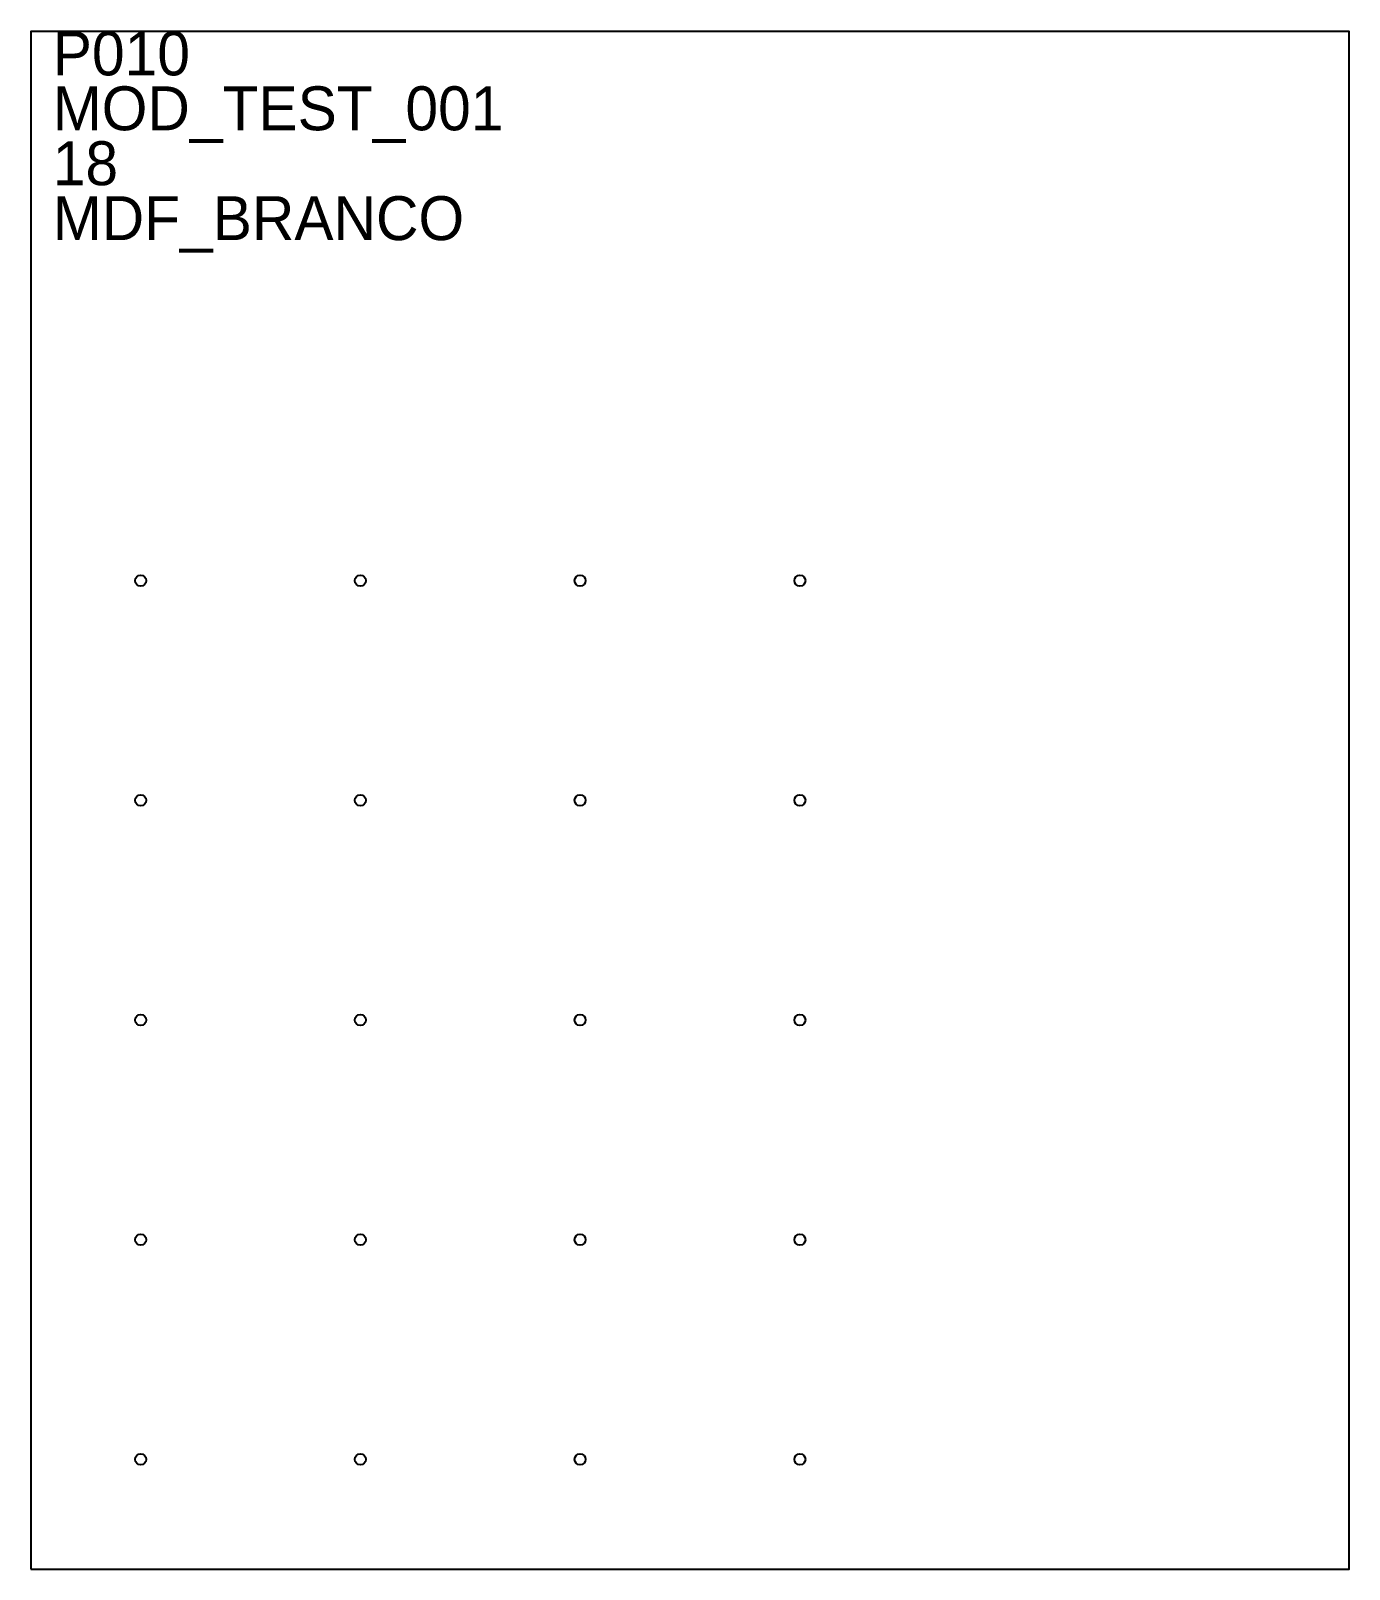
# Model space of a CAD drawing. Header units: millimetres. Extents: x 0 to 600, y 0 to 700.
import ezdxf

# ---------------------------------------------------------------- set-up
doc = ezdxf.new("R2010")
doc.units = ezdxf.units.MM
for name, color, linetype in [('CUT_OUT', 1, 'CONTINUOUS'), ('DRILL_V', 3, 'CONTINUOUS'), ('TEXT_ID', 7, 'CONTINUOUS')]:
    doc.layers.add(name, color=color, linetype=linetype)

# ---------------------------------------------------------------- blocks, each defined once
blk = doc.blocks.new('PART_INFO')
at = {"layer": 'TEXT_ID'}
for tag, p in [('PART_ID', (0, 0)), ('MODULE_ID', (0, -25)), ('THICKNESS_MM', (0, -50)), ('MATERIAL', (0, -75))]:
    blk.add_attdef(tag, p, '', height=20, dxfattribs=at)

msp = doc.modelspace()

# ---------------------------------------------------------------- linework, layer by layer
at = {"layer": 'CUT_OUT'}
msp.add_lwpolyline([(0, 0), (600, 0), (600, 700), (0, 700)], close=True, dxfattribs=at)
at = {"layer": 'DRILL_V'}
for centre in [(50, 450), (150, 450), (250, 450), (350, 450), (50, 350), (150, 350), (250, 350), (350, 350), (50, 250), (150, 250), (250, 250), (350, 250), (50, 150), (150, 150), (250, 150), (350, 150), (50, 50), (150, 50), (250, 50), (350, 50)]:
    msp.add_circle(centre, 2.5, dxfattribs=at)

# ---------------------------------------------------------------- block references
at = {"layer": 'TEXT_ID'}
msp.add_blockref('PART_INFO', (10, 680), dxfattribs=at).add_auto_attribs({'PART_ID': 'P010', 'MODULE_ID': 'MOD_TEST_001', 'THICKNESS_MM': '18', 'MATERIAL': 'MDF_BRANCO'})

doc.saveas('drawing.dxf')
